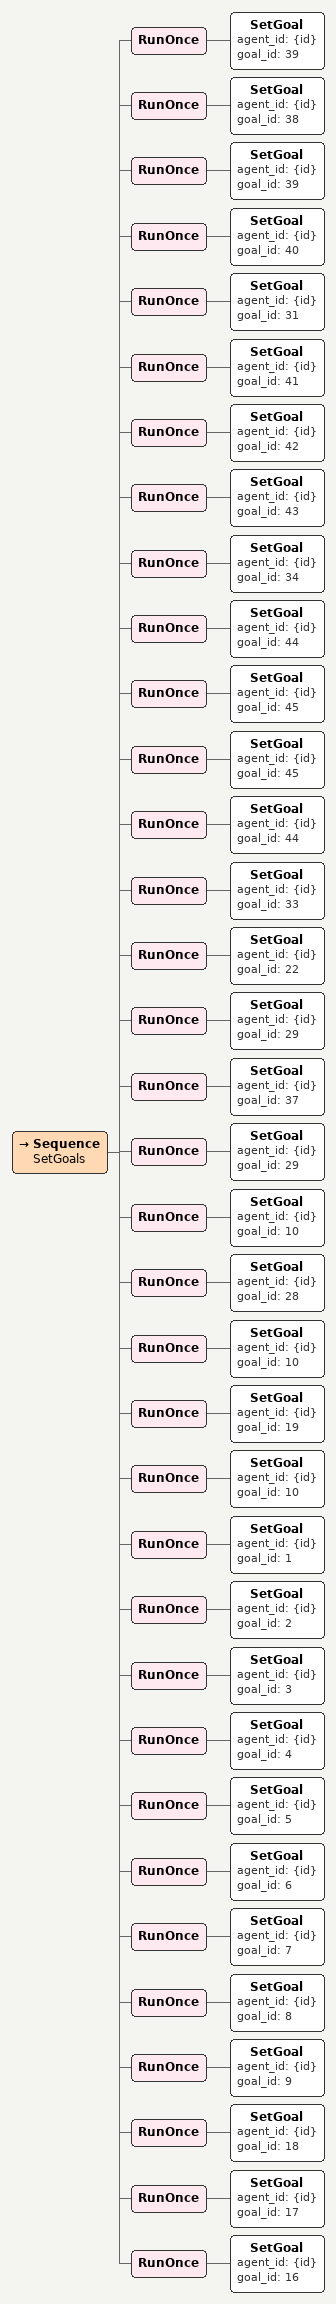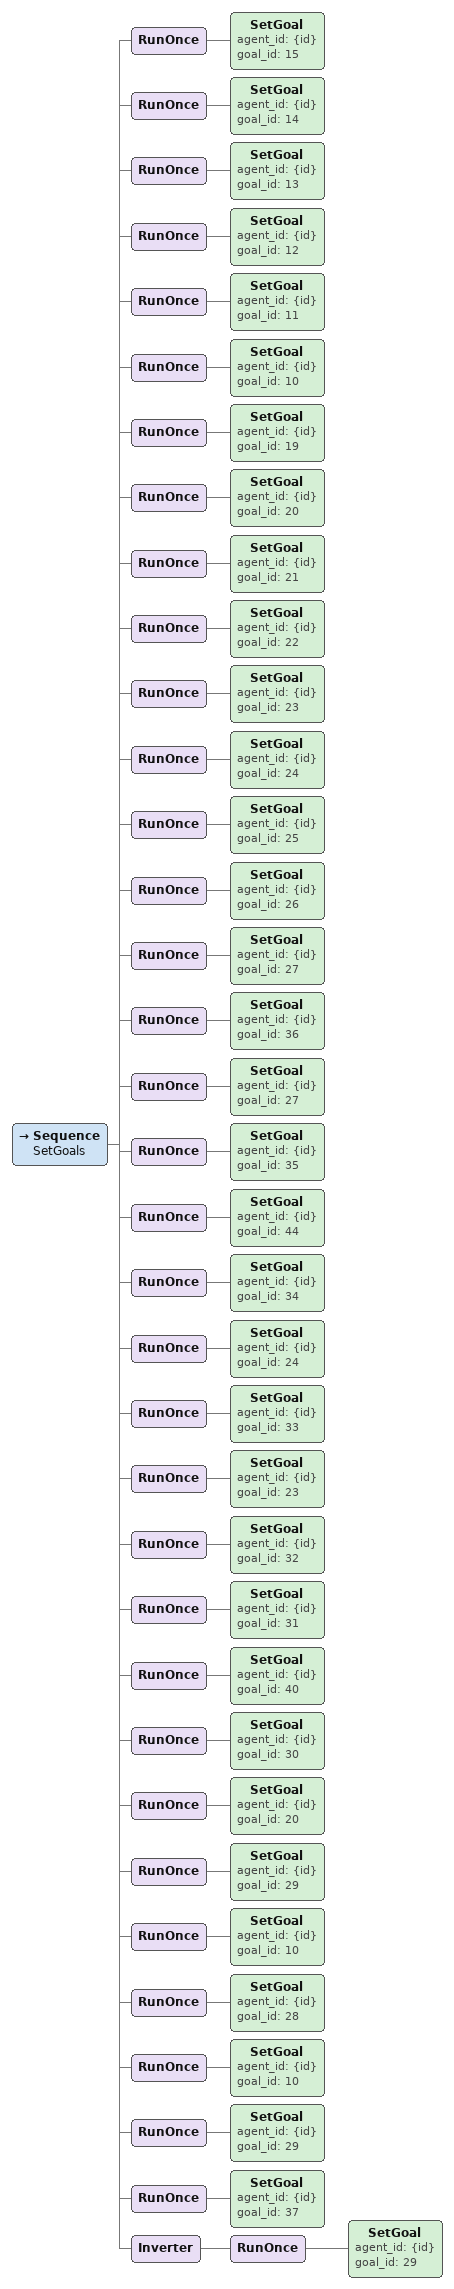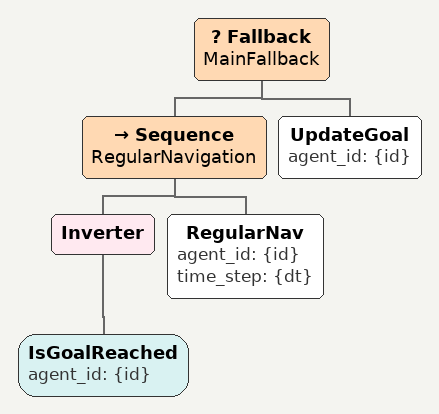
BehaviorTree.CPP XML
<Sequence name="SetGoals">
<RunOnce><SetGoal agent_id="{id}" goal_id="39"/></RunOnce>
<RunOnce><SetGoal agent_id="{id}" goal_id="38"/></RunOnce>
<RunOnce><SetGoal agent_id="{id}" goal_id="39"/></RunOnce>
<RunOnce><SetGoal agent_id="{id}" goal_id="40"/></RunOnce>
<RunOnce><SetGoal agent_id="{id}" goal_id="31"/></RunOnce>
<RunOnce><SetGoal agent_id="{id}" goal_id="41"/></RunOnce>
<RunOnce><SetGoal agent_id="{id}" goal_id="42"/></RunOnce>
<RunOnce><SetGoal agent_id="{id}" goal_id="43"/></RunOnce>
<RunOnce><SetGoal agent_id="{id}" goal_id="34"/></RunOnce>
<RunOnce><SetGoal agent_id="{id}" goal_id="44"/></RunOnce>
<RunOnce><SetGoal agent_id="{id}" goal_id="45"/></RunOnce>
<RunOnce><SetGoal agent_id="{id}" goal_id="45"/></RunOnce>
<RunOnce><SetGoal agent_id="{id}" goal_id="44"/></RunOnce>
<RunOnce><SetGoal agent_id="{id}" goal_id="33"/></RunOnce>
<RunOnce><SetGoal agent_id="{id}" goal_id="22"/></RunOnce>
<RunOnce><SetGoal agent_id="{id}" goal_id="29"/></RunOnce>
<RunOnce><SetGoal agent_id="{id}" goal_id="37"/></RunOnce>
<RunOnce><SetGoal agent_id="{id}" goal_id="29"/></RunOnce>
<RunOnce><SetGoal agent_id="{id}" goal_id="10"/></RunOnce>
<RunOnce><SetGoal agent_id="{id}" goal_id="28"/></RunOnce>
<RunOnce><SetGoal agent_id="{id}" goal_id="10"/></RunOnce>
<RunOnce><SetGoal agent_id="{id}" goal_id="19"/></RunOnce>
<RunOnce><SetGoal agent_id="{id}" goal_id="10"/></RunOnce>
<RunOnce><SetGoal agent_id="{id}" goal_id="1"/></RunOnce>
<RunOnce><SetGoal agent_id="{id}" goal_id="2"/></RunOnce>
<RunOnce><SetGoal agent_id="{id}" goal_id="3"/></RunOnce>
<RunOnce><SetGoal agent_id="{id}" goal_id="4"/></RunOnce>
<RunOnce><SetGoal agent_id="{id}" goal_id="5"/></RunOnce>
<RunOnce><SetGoal agent_id="{id}" goal_id="6"/></RunOnce>
<RunOnce><SetGoal agent_id="{id}" goal_id="7"/></RunOnce>
<RunOnce><SetGoal agent_id="{id}" goal_id="8"/></RunOnce>
<RunOnce><SetGoal agent_id="{id}" goal_id="9"/></RunOnce>
<RunOnce><SetGoal agent_id="{id}" goal_id="18"/></RunOnce>
<RunOnce><SetGoal agent_id="{id}" goal_id="17"/></RunOnce>
<RunOnce><SetGoal agent_id="{id}" goal_id="16"/></RunOnce>
</Sequence>

<Sequence name="SetGoals">
<RunOnce><SetGoal agent_id="{id}" goal_id="15"/></RunOnce>
<RunOnce><SetGoal agent_id="{id}" goal_id="14"/></RunOnce>
<RunOnce><SetGoal agent_id="{id}" goal_id="13"/></RunOnce>
<RunOnce><SetGoal agent_id="{id}" goal_id="12"/></RunOnce>
<RunOnce><SetGoal agent_id="{id}" goal_id="11"/></RunOnce>
<RunOnce><SetGoal agent_id="{id}" goal_id="10"/></RunOnce>
<RunOnce><SetGoal agent_id="{id}" goal_id="19"/></RunOnce>
<RunOnce><SetGoal agent_id="{id}" goal_id="20"/></RunOnce>
<RunOnce><SetGoal agent_id="{id}" goal_id="21"/></RunOnce>
<RunOnce><SetGoal agent_id="{id}" goal_id="22"/></RunOnce>
<RunOnce><SetGoal agent_id="{id}" goal_id="23"/></RunOnce>
<RunOnce><SetGoal agent_id="{id}" goal_id="24"/></RunOnce>
<RunOnce><SetGoal agent_id="{id}" goal_id="25"/></RunOnce>
<RunOnce><SetGoal agent_id="{id}" goal_id="26"/></RunOnce>
<RunOnce><SetGoal agent_id="{id}" goal_id="27"/></RunOnce>
<RunOnce><SetGoal agent_id="{id}" goal_id="36"/></RunOnce>
<RunOnce><SetGoal agent_id="{id}" goal_id="27"/></RunOnce>
<RunOnce><SetGoal agent_id="{id}" goal_id="35"/></RunOnce>
<RunOnce><SetGoal agent_id="{id}" goal_id="44"/></RunOnce>
<RunOnce><SetGoal agent_id="{id}" goal_id="34"/></RunOnce>
<RunOnce><SetGoal agent_id="{id}" goal_id="24"/></RunOnce>
<RunOnce><SetGoal agent_id="{id}" goal_id="33"/></RunOnce>
<RunOnce><SetGoal agent_id="{id}" goal_id="23"/></RunOnce>
<RunOnce><SetGoal agent_id="{id}" goal_id="32"/></RunOnce>
<RunOnce><SetGoal agent_id="{id}" goal_id="31"/></RunOnce>
<RunOnce><SetGoal agent_id="{id}" goal_id="40"/></RunOnce>
<RunOnce><SetGoal agent_id="{id}" goal_id="30"/></RunOnce>
<RunOnce><SetGoal agent_id="{id}" goal_id="20"/></RunOnce>
<RunOnce><SetGoal agent_id="{id}" goal_id="29"/></RunOnce>
<RunOnce><SetGoal agent_id="{id}" goal_id="10"/></RunOnce>
<RunOnce><SetGoal agent_id="{id}" goal_id="28"/></RunOnce>
<RunOnce><SetGoal agent_id="{id}" goal_id="10"/></RunOnce>
<RunOnce><SetGoal agent_id="{id}" goal_id="29"/></RunOnce>
<RunOnce><SetGoal agent_id="{id}" goal_id="37"/></RunOnce>
<Inverter><RunOnce><SetGoal agent_id="{id}" goal_id="29"/></RunOnce></Inverter>
</Sequence>

<Fallback name="MainFallback">
  <Sequence name="RegularNavigation">
    <Inverter>
      <IsGoalReached agent_id="{id}"/>
    </Inverter>
    <RegularNav agent_id="{id}" time_step="{dt}"/>
  </Sequence>
  <UpdateGoal agent_id="{id}"/>
</Fallback>
